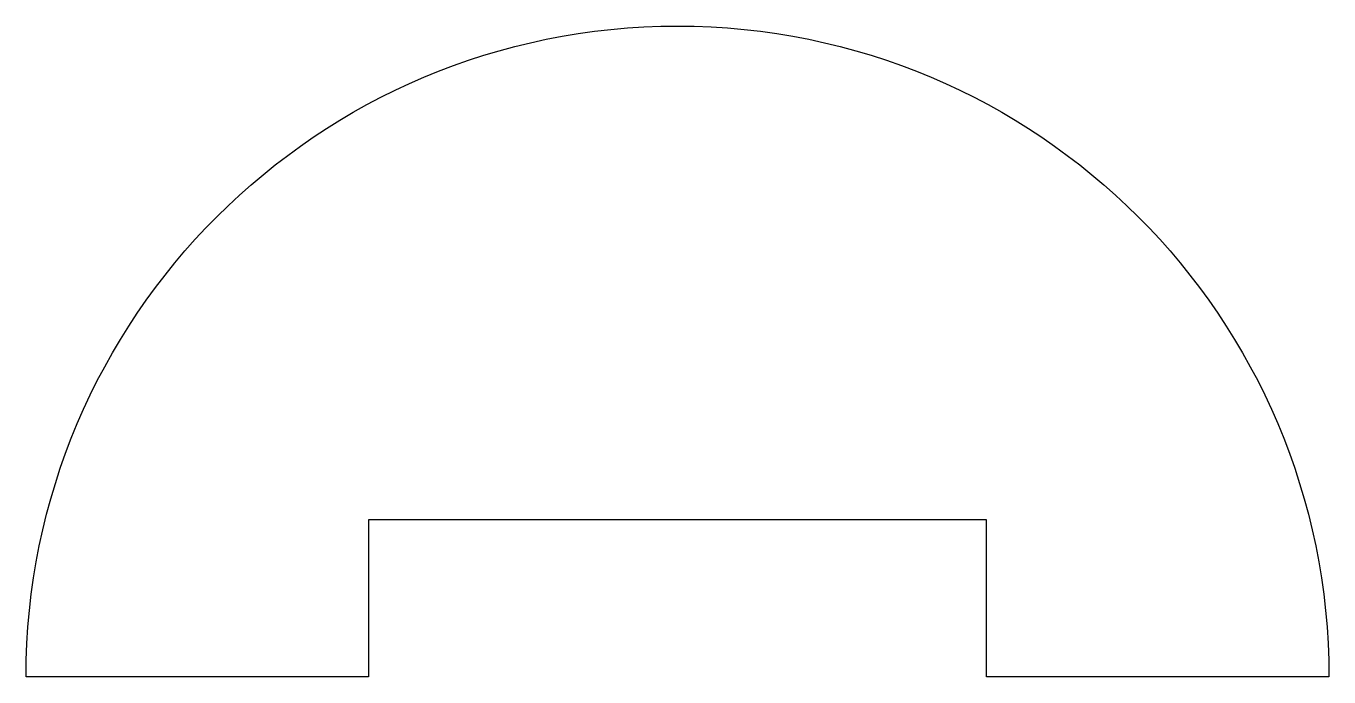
# Model space of a CAD drawing. Header units: inches. Extents: x -0.58 to 0.58, y 0 to 0.58.
import ezdxf

# ---------------------------------------------------------------- set-up
doc = ezdxf.new("R2010")
doc.units = ezdxf.units.IN
doc.layers.get('0').update_dxf_attribs({"linetype": 'CONTINUOUS'})

msp = doc.modelspace()

# ---------------------------------------------------------------- linework, layer by layer
msp.add_lwpolyline([(0.58, 0), (0.275, 0), (0.275, 0.14), (-0.275, 0.14), (-0.275, 0), (-0.58, 0, -1)], format="xyb", close=True)

doc.saveas('drawing.dxf')
